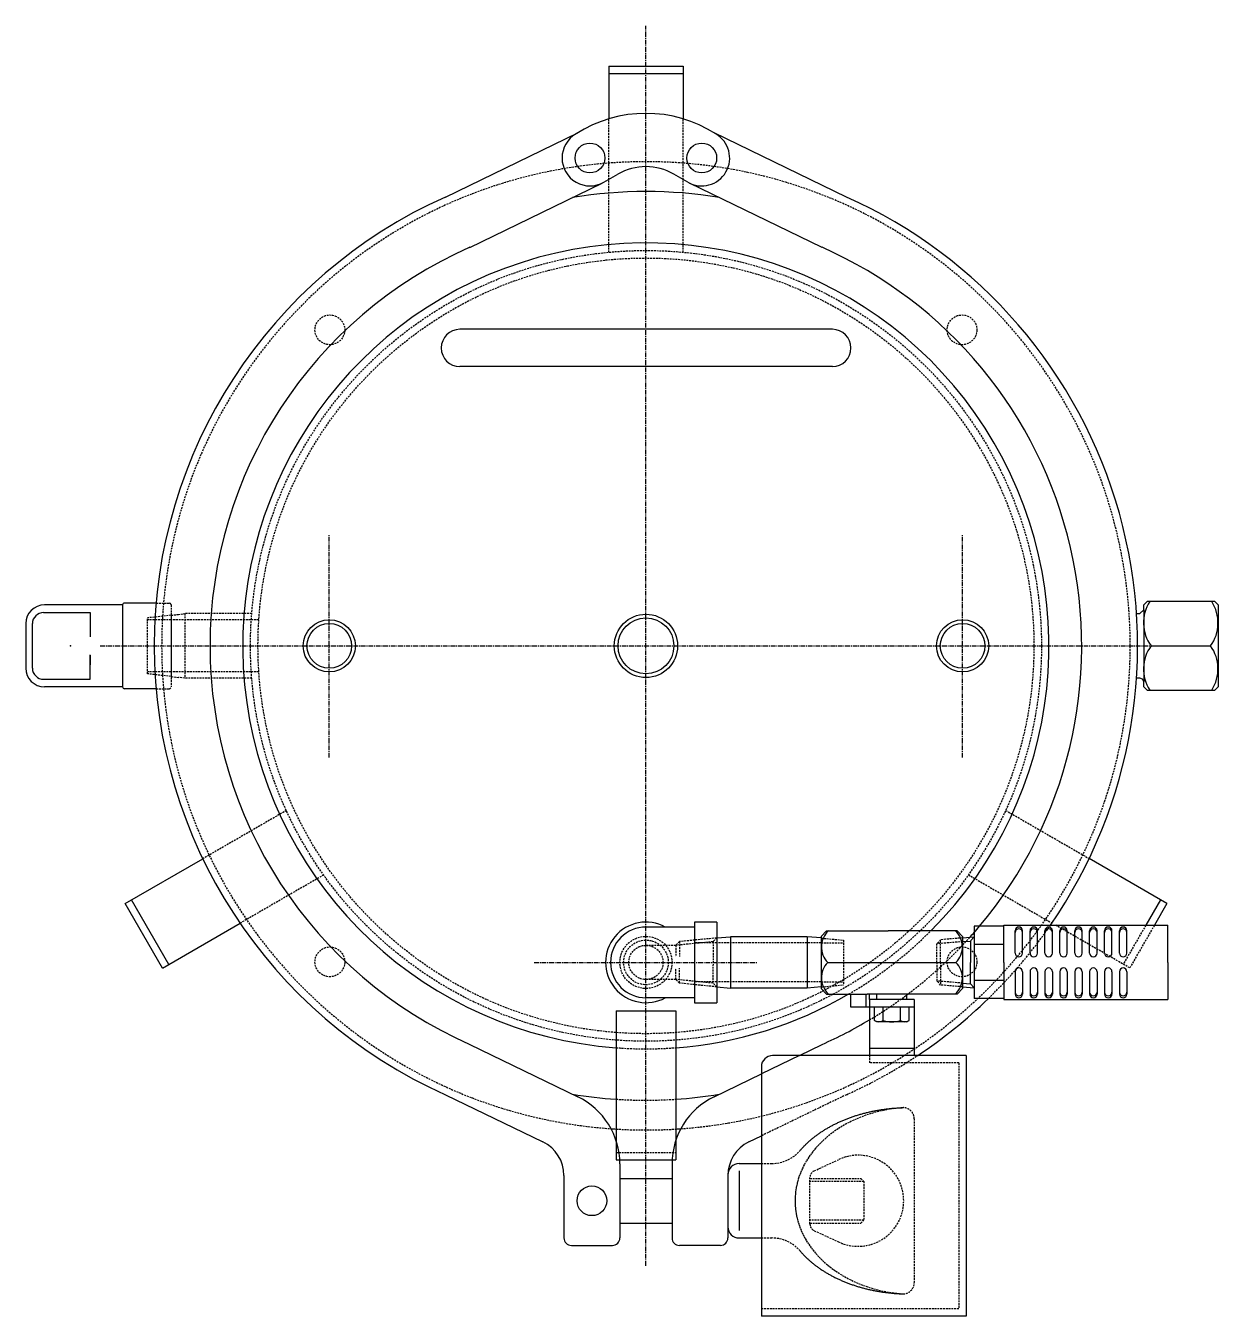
# Model space of a CAD drawing. Extents: x 248 to 1072, y 18 to 1096.
# Drawn here: x 250 to 570.1, y 749.5 to 1096 of the extents above; entities that cross this region are included whole.
import ezdxf

# ---------------------------------------------------------------- set-up
doc = ezdxf.new("R2010")
doc.units = 0
doc.linetypes.add('CENTER', pattern=[2, 1.25, -0.25, 0.25, -0.25])
doc.linetypes.add('DASHED', pattern=[0.75, 0.5, -0.25])
doc.layers.get('0').update_dxf_attribs({"linetype": 'CONTINUOUS'})
doc.layers.add('CENTER', color=1, linetype='CENTER')

msp = doc.modelspace()

# ---------------------------------------------------------------- linework, layer by layer
at = {"color": 7, "linetype": 'CONTINUOUS'}
for p, q in [((406.5, 1085.2), (406.5, 1071.04)), ((406.5, 1085.2), (426.5, 1085.2)), ((426.5, 1085.2), (426.5, 1071.03)), ((406.5, 1083.2), (426.5, 1083.2)), ((362.65, 1050.03), (398.21, 1067.27)), ((470.33, 1050.03), (434.77, 1067.27)), ((369.19, 1036.53), (404.75, 1053.77)), ((405.23, 1054.02), (408.99, 1056.19)), ((427.75, 1054.02), (423.99, 1056.19)), ((463.79, 1036.53), (428.23, 1053.77)), ((466.54, 1014.52), (366.54, 1014.52)), ((466.54, 1004.52), (366.54, 1004.52)), ((276.03, 940.52), (255.03, 940.52)), ((276.03, 940.52), (276.03, 918.52)), ((285.01, 941.02), (276.53, 941.02)), ((549.11, 938.17), (550.11, 939.17)), ((550.11, 940.52), (551.11, 941.52)), ((550.11, 939.17), (550.11, 940.52)), ((550.11, 939.17), (550.11, 919.87)), ((551.11, 941.52), (569.11, 941.52)), ((569.11, 941.52), (570.11, 940.52)), ((570.11, 940.52), (570.11, 918.52)), ((254.81, 938.48), (267.35, 938.48)), ((267.35, 938.48), (267.35, 931.91)), ((548.21, 938.17), (549.11, 938.17)), ((250.03, 935.52), (250.03, 923.52)), ((251.81, 923.55), (251.81, 935.48)), ((552.11, 929.52), (568.09, 929.52)), ((267.35, 920.55), (267.35, 927.12)), ((267.35, 926.99), (267.35, 924.45)), ((254.81, 920.55), (267.35, 920.55)), ((276.03, 918.52), (255.03, 918.52)), ((276.03, 918.52), (272.39, 918.52)), ((549.11, 920.87), (548.21, 920.87)), ((549.81, 920.57), (549.11, 920.87)), ((550.11, 919.87), (549.81, 920.57)), ((550.11, 918.52), (550.11, 919.87)), ((550.11, 918.52), (551.11, 917.52)), ((569.11, 917.52), (570.11, 918.52)), ((285.01, 918.02), (276.53, 918.02)), ((569.11, 917.52), (551.11, 917.52)), ((276.7, 860.31), (297.53, 872.34)), ((556.36, 860.35), (535.49, 872.4)), ((286.7, 843), (276.7, 860.31)), ((288.43, 844), (278.43, 861.31)), ((554.63, 861.35), (550.66, 854.49)), ((556.36, 860.35), (552.97, 854.49)), ((286.7, 843), (307.54, 855.03)), ((429.55, 854.01), (416.5, 854.01)), ((435.5, 855.34), (429.55, 855.35)), ((429.55, 855.35), (429.55, 833.7)), ((435.5, 855.34), (435.5, 833.7)), ((465, 853.02), (463.5, 851.52)), ((465, 853.02), (481.5, 853.02)), ((500, 853.02), (481.5, 853.02)), ((500, 853.02), (501.5, 851.52)), ((512.6, 854.22), (504.6, 854.22)), ((504.6, 854.22), (504.6, 844.52)), ((512.6, 854.52), (556.6, 854.52)), ((512.6, 844.52), (512.6, 854.52)), ((515.6, 847.02), (515.6, 853.02)), ((517.6, 847.02), (517.6, 853.02)), ((519.6, 847.02), (519.6, 853.02)), ((521.6, 847.02), (521.6, 853.02)), ((523.6, 847.02), (523.6, 853.02)), ((525.6, 847.02), (525.6, 853.02)), ((527.6, 847.02), (527.6, 853.02)), ((529.6, 847.02), (529.6, 853.02)), ((531.6, 847.02), (531.6, 853.02)), ((533.6, 847.02), (533.6, 853.02)), ((535.6, 847.02), (535.6, 853.02)), ((537.6, 847.02), (537.6, 853.02)), ((539.6, 847.02), (539.6, 853.02)), ((541.6, 847.02), (541.6, 853.02)), ((543.6, 847.02), (543.6, 853.02)), ((545.6, 847.02), (545.6, 853.02)), ((556.6, 844.52), (556.6, 854.52)), ((435.5, 851.08), (439.2, 851.42)), ((435.5, 851.08), (435.5, 837.96)), ((439.2, 851.42), (439.2, 837.62)), ((459.8, 851.42), (439.2, 851.42)), ((463.5, 851.08), (459.8, 851.42)), ((459.8, 851.42), (459.8, 837.62)), ((463.5, 851.52), (463.5, 837.52)), ((463.5, 851.08), (463.5, 837.96)), ((501.5, 851.52), (501.5, 837.52)), ((501.5, 851.09), (504.6, 851.35)), ((501.5, 851.09), (501.5, 837.95)), ((501.5, 850.09), (503.6, 850.26)), ((504.6, 851.35), (503.6, 850.27)), ((503.6, 850.26), (503.6, 844.52)), ((512.6, 849.37), (504.6, 849.37)), ((465.31, 844.52), (499.69, 844.52)), ((503.6, 838.78), (503.6, 844.52)), ((504.6, 844.52), (504.6, 834.82)), ((512.6, 844.52), (512.6, 834.52)), ((515.6, 842.02), (515.6, 836.02)), ((517.6, 842.02), (517.6, 836.02)), ((519.6, 842.02), (519.6, 836.02)), ((521.6, 842.02), (521.6, 836.02)), ((523.6, 842.02), (523.6, 836.02)), ((525.6, 842.02), (525.6, 836.02)), ((527.6, 842.02), (527.6, 836.02)), ((529.6, 842.02), (529.6, 836.02)), ((531.6, 842.02), (531.6, 836.02)), ((533.6, 842.02), (533.6, 836.02)), ((535.6, 842.02), (535.6, 836.02)), ((537.6, 842.02), (537.6, 836.02)), ((539.6, 842.02), (539.6, 836.02)), ((541.6, 842.02), (541.6, 836.02)), ((543.6, 842.02), (543.6, 836.02)), ((545.6, 842.02), (545.6, 836.02)), ((556.6, 844.52), (556.6, 834.52)), ((501.5, 838.95), (503.6, 838.78)), ((504.6, 837.69), (503.6, 838.77)), ((512.6, 839.67), (504.6, 839.67)), ((435.5, 837.96), (439.2, 837.62)), ((459.8, 837.62), (439.2, 837.62)), ((463.5, 837.96), (459.8, 837.62)), ((465, 836.02), (463.5, 837.52)), ((465, 836.02), (475.86, 836.02)), ((471.5, 832.52), (471.5, 836.02)), ((475.5, 836.02), (475.5, 832.52)), ((487.14, 836.02), (475.86, 836.02)), ((476.5, 834.52), (476.5, 836.02)), ((478.5, 834.52), (478.5, 836.02)), ((486.5, 834.52), (486.5, 836.02)), ((500, 836.02), (487.14, 836.02)), ((500, 836.02), (501.5, 837.52)), ((501.5, 837.95), (504.6, 837.69)), ((429.55, 835.02), (416.5, 835.02)), ((429.55, 833.7), (435.5, 833.7)), ((476.5, 832.52), (471.5, 832.52)), ((476.5, 834.52), (476.5, 819.52)), ((488.5, 834.52), (476.5, 834.52)), ((488.5, 832.52), (476.5, 832.52)), ((477.88, 828.88), (477.88, 832.52)), ((487.12, 832.52), (477.88, 832.52)), ((480.19, 828.88), (480.19, 832.52)), ((484.81, 828.88), (484.81, 832.52)), ((487.12, 828.88), (487.12, 832.52)), ((488.5, 834.52), (488.5, 819.52)), ((512.6, 834.82), (504.6, 834.82)), ((512.6, 834.52), (556.6, 834.52)), ((408.5, 831.52), (408.5, 791.52)), ((408.5, 831.52), (424.5, 831.52)), ((424.5, 831.52), (424.5, 791.52)), ((478.5, 828.52), (477.88, 828.88)), ((486.5, 828.52), (478.5, 828.52)), ((486.5, 828.52), (487.12, 828.88)), ((369.19, 822.5), (398.22, 808.43)), ((457.68, 819.55), (463.77, 822.5)), ((476.5, 821.52), (488.5, 821.52)), ((457.68, 819.55), (447.48, 814.6)), ((502.5, 819.52), (450.5, 819.52)), ((502.5, 819.52), (502.5, 749.52)), ((434.78, 808.45), (447.48, 814.6)), ((447.5, 816.52), (447.5, 749.52)), ((362.65, 809), (388.86, 796.3)), ((444.14, 796.32), (447.48, 797.94)), ((408.5, 791.52), (424.5, 791.52)), ((409.5, 790.43), (409.5, 770.52)), ((423.5, 790.45), (423.5, 770.52)), ((441.52, 790.52), (447.5, 790.52)), ((394.5, 787.3), (394.5, 770.52)), ((438.5, 787.32), (438.5, 770.52)), ((438.52, 787.52), (438.52, 773.52)), ((441.52, 788.52), (441.52, 772.52)), ((441.52, 788.52), (441.52, 772.52)), ((409.48, 786.52), (423.48, 786.52)), ((438.5, 784.18), (438.5, 770.52)), ((409.48, 774.52), (423.48, 774.52)), ((441.52, 770.52), (447.5, 770.52)), ((396.5, 768.52), (407.5, 768.52)), ((436.5, 768.52), (425.5, 768.52)), ((502.5, 749.52), (447.5, 749.52))]:
    msp.add_line(p, q, dxfattribs=at)
at = {"color": 3, "linetype": 'DASHED'}
for p, q in [((406.5, 1035.2), (406.5, 1071.04)), ((426.5, 1035.2), (426.5, 1071.03)), ((285.01, 941.02), (288.53, 941.02)), ((289.03, 940.52), (289.03, 918.52)), ((289.03, 937.75), (282.68, 937.02)), ((282.68, 922.02), (282.68, 937.02)), ((289.03, 936.52), (282.68, 936.52)), ((289.03, 937.75), (291, 937.97)), ((289.03, 937.75), (289.03, 921.29)), ((312.59, 936.52), (289.03, 936.52)), ((291, 937.97), (292.68, 938.17)), ((292.68, 938.17), (292.68, 920.87)), ((310.68, 938.17), (292.68, 938.17)), ((289.03, 922.52), (282.68, 922.52)), ((289.03, 921.29), (282.68, 922.02)), ((312.59, 922.52), (289.03, 922.52)), ((289.03, 921.29), (291, 921.06)), ((292.68, 920.87), (291, 921.06)), ((310.68, 920.87), (292.68, 920.87)), ((285.01, 918.02), (288.53, 918.02)), ((320, 885.32), (297.53, 872.34)), ((513.06, 885.35), (535.49, 872.4)), ((330, 868), (307.54, 855.03)), ((503.06, 868.03), (525.5, 855.07)), ((546.36, 843.03), (526.51, 854.49)), ((550.66, 854.49), (544.63, 844.03)), ((552.97, 854.49), (546.36, 843.03)), ((424.51, 849.1), (416.51, 849.1)), ((424.51, 849.1), (424.5, 846.09)), ((425.51, 850.1), (424.51, 849.1)), ((434.51, 850.09), (424.51, 849.1)), ((425.51, 850.1), (425.5, 846.09)), ((435.51, 851.09), (425.51, 850.1)), ((435.5, 851.08), (429.5, 850.52)), ((429.5, 850.52), (429.5, 838.52)), ((435.5, 849.77), (429.5, 849.77)), ((434.51, 850.09), (434.49, 838.94)), ((435.51, 851.09), (434.51, 850.09)), ((463.5, 849.77), (435.5, 849.77)), ((463.5, 851.05), (469.5, 850.49)), ((463.5, 849.77), (469.5, 849.77)), ((469.5, 850.49), (469.5, 838.49)), ((495.6, 850.61), (494.6, 849.52)), ((501.5, 850.09), (494.6, 849.52)), ((494.6, 844.52), (494.6, 849.52)), ((494.6, 844.52), (494.6, 849.52)), ((501.5, 851.09), (495.6, 850.61)), ((495.6, 844.52), (495.6, 850.61)), ((424.49, 839.96), (424.5, 842.97)), ((425.49, 838.96), (425.5, 842.97)), ((494.6, 844.52), (494.6, 839.52)), ((494.6, 844.52), (494.6, 839.52)), ((495.6, 844.52), (495.6, 838.44)), ((424.49, 839.96), (416.5, 839.93)), ((434.49, 838.94), (424.49, 839.96)), ((425.49, 838.96), (424.49, 839.96)), ((435.49, 837.94), (425.49, 838.96)), ((435.5, 839.27), (429.5, 839.27)), ((435.5, 837.96), (429.5, 838.52)), ((435.49, 837.94), (434.49, 838.94)), ((463.5, 839.27), (435.5, 839.27)), ((463.5, 839.27), (469.5, 839.27)), ((495.6, 838.44), (494.6, 839.52)), ((501.5, 838.95), (494.6, 839.52)), ((463.5, 837.93), (469.5, 838.49)), ((501.5, 837.95), (495.6, 838.44)), ((476.5, 819.52), (476.5, 817.52)), ((500.5, 817.52), (476.5, 817.52)), ((500.5, 817.52), (500.5, 751.52)), ((470.31, 809), (447.48, 797.94)), ((488.52, 802.53), (488.52, 758.51)), ((408.5, 793.52), (424.5, 793.52)), ((447.5, 790.52), (450.28, 790.52)), ((461.68, 788.55), (468.18, 791.55)), ((460.52, 774.3), (460.52, 786.74)), ((460.52, 786.52), (474.22, 786.52)), ((475.02, 785.72), (460.52, 785.72)), ((474.22, 786.52), (475.02, 785.72)), ((475.02, 785.72), (475.02, 775.32)), ((475.02, 775.32), (460.52, 775.32)), ((460.52, 774.52), (474.22, 774.52)), ((474.22, 774.52), (475.02, 775.32)), ((447.5, 770.52), (450.28, 770.52)), ((461.68, 772.48), (468.18, 769.49)), ((500.5, 751.52), (447.5, 751.52))]:
    msp.add_line(p, q, dxfattribs=at)
for points in [[(485.52, 805.52, 0), (484.79, 805.46, 0), (484.05, 805.38, 0), (483.32, 805.29, 0), (482.6, 805.19, 0), (481.87, 805.08, 0), (481.15, 804.95, 0), (480.44, 804.81, 0), (479.72, 804.66, 0), (479.01, 804.49, 0), (478.31, 804.32, 0), (477.62, 804.12, 0), (476.92, 803.92, 0), (476.24, 803.7, 0), (475.56, 803.48, 0), (474.89, 803.24, 0), (474.22, 802.98, 0), (473.57, 802.72, 0), (472.92, 802.44, 0), (472.28, 802.15, 0), (471.65, 801.85, 0), (471.02, 801.54, 0), (470.41, 801.22, 0), (469.81, 800.88, 0), (469.21, 800.54, 0), (468.63, 800.19, 0), (468.06, 799.82, 0), (467.49, 799.45, 0), (466.94, 799.06, 0), (466.4, 798.66, 0), (465.87, 798.26, 0), (465.36, 797.84, 0), (464.86, 797.42, 0), (464.36, 796.99, 0), (463.89, 796.54, 0), (463.42, 796.1, 0), (462.97, 795.64, 0), (462.53, 795.17, 0), (462.11, 794.7, 0), (461.7, 794.21, 0), (461.3, 793.72, 0), (460.92, 793.23, 0), (460.56, 792.72, 0), (460.2, 792.22, 0), (459.87, 791.7, 0), (459.55, 791.18, 0), (459.24, 790.65, 0), (458.95, 790.12, 0), (458.68, 789.58, 0), (458.42, 789.04, 0), (458.18, 788.49, 0), (457.95, 787.94, 0), (457.74, 787.38, 0), (457.54, 786.82, 0), (457.37, 786.26, 0), (457.21, 785.69, 0), (457.06, 785.13, 0), (456.94, 784.55, 0), (456.82, 783.98, 0), (456.73, 783.41, 0), (456.65, 782.83, 0), (456.6, 782.25, 0), (456.55, 781.67, 0), (456.53, 781.1, 0), (456.52, 780.52, 0), (456.53, 779.94, 0), (456.55, 779.36, 0), (456.6, 778.78, 0), (456.65, 778.2, 0), (456.73, 777.63, 0), (456.82, 777.05, 0), (456.94, 776.48, 0), (457.06, 775.91, 0), (457.21, 775.34, 0), (457.37, 774.77, 0), (457.54, 774.21, 0), (457.74, 773.65, 0), (457.95, 773.1, 0), (458.18, 772.54, 0), (458.42, 772, 0), (458.68, 771.45, 0), (458.95, 770.92, 0), (459.24, 770.38, 0), (459.55, 769.86, 0), (459.87, 769.33, 0), (460.2, 768.82, 0), (460.56, 768.31, 0), (460.92, 767.81, 0), (461.3, 767.31, 0), (461.7, 766.82, 0), (462.11, 766.34, 0), (462.53, 765.86, 0), (462.97, 765.4, 0), (463.42, 764.94, 0), (463.89, 764.49, 0), (464.36, 764.05, 0), (464.86, 763.61, 0), (465.36, 763.19, 0), (465.87, 762.77, 0), (466.4, 762.37, 0), (466.94, 761.97, 0), (467.49, 761.59, 0), (468.06, 761.21, 0), (468.63, 760.85, 0), (469.21, 760.49, 0), (469.81, 760.15, 0), (470.41, 759.81, 0), (471.02, 759.49, 0), (471.65, 759.18, 0), (472.28, 758.88, 0), (472.92, 758.59, 0), (473.57, 758.32, 0), (474.22, 758.05, 0), (474.89, 757.8, 0), (475.56, 757.56, 0), (476.24, 757.33, 0), (476.92, 757.11, 0), (477.62, 756.91, 0), (478.31, 756.72, 0), (479.01, 756.54, 0), (479.72, 756.37, 0), (480.44, 756.22, 0), (481.15, 756.08, 0), (481.87, 755.95, 0), (482.6, 755.84, 0), (483.32, 755.74, 0), (484.05, 755.65, 0), (484.79, 755.58, 0), (485.52, 755.52, 0)], [(457.87, 794.01, 0), (458.01, 794.17, 0), (458.14, 794.32, 0), (458.28, 794.48, 0), (458.42, 794.63, 0), (458.57, 794.78, 0), (458.71, 794.94, 0), (458.86, 795.09, 0), (459, 795.24, 0), (459.15, 795.39, 0), (459.3, 795.54, 0), (459.45, 795.69, 0), (459.61, 795.84, 0), (459.76, 795.99, 0), (459.92, 796.13, 0), (460.08, 796.28, 0), (460.24, 796.42, 0), (460.4, 796.57, 0), (460.56, 796.71, 0), (460.73, 796.85, 0), (460.89, 796.99, 0), (461.06, 797.13, 0), (461.23, 797.27, 0), (461.4, 797.41, 0), (461.57, 797.54, 0), (461.75, 797.68, 0), (461.92, 797.82, 0), (462.1, 797.95, 0), (462.28, 798.08, 0), (462.46, 798.22, 0), (462.64, 798.35, 0), (462.82, 798.48, 0), (463.01, 798.61, 0), (463.19, 798.74, 0), (463.38, 798.86, 0), (463.57, 798.99, 0), (463.76, 799.11, 0), (463.95, 799.24, 0), (464.14, 799.36, 0), (464.33, 799.48, 0), (464.53, 799.61, 0), (464.72, 799.73, 0), (464.92, 799.84, 0), (465.12, 799.96, 0), (465.32, 800.08, 0), (465.52, 800.2, 0), (465.73, 800.31, 0), (465.93, 800.42, 0), (466.14, 800.54, 0), (466.34, 800.65, 0), (466.55, 800.76, 0), (466.76, 800.87, 0), (466.97, 800.97, 0), (467.18, 801.08, 0), (467.39, 801.19, 0), (467.61, 801.29, 0), (467.82, 801.39, 0), (468.04, 801.5, 0), (468.26, 801.6, 0), (468.48, 801.7, 0), (468.69, 801.8, 0), (468.92, 801.89, 0), (469.14, 801.99, 0), (469.36, 802.09, 0), (469.58, 802.18, 0), (469.81, 802.27, 0), (470.03, 802.36, 0), (470.26, 802.46, 0), (470.49, 802.54, 0), (470.72, 802.63, 0), (470.95, 802.72, 0), (471.18, 802.8, 0), (471.41, 802.89, 0), (471.64, 802.97, 0), (471.88, 803.05, 0), (472.11, 803.13, 0), (472.35, 803.21, 0), (472.58, 803.29, 0), (472.82, 803.37, 0), (473.06, 803.44, 0), (473.3, 803.52, 0), (473.54, 803.59, 0), (473.78, 803.66, 0), (474.02, 803.73, 0), (474.26, 803.8, 0), (474.51, 803.87, 0), (474.75, 803.93, 0), (475, 804, 0), (475.24, 804.06, 0), (475.49, 804.13, 0), (475.74, 804.19, 0), (475.98, 804.25, 0), (476.23, 804.31, 0), (476.48, 804.36, 0), (476.73, 804.42, 0), (476.98, 804.47, 0), (477.23, 804.53, 0), (477.48, 804.58, 0), (477.74, 804.63, 0), (477.99, 804.68, 0), (478.24, 804.73, 0), (478.5, 804.77, 0), (478.75, 804.82, 0), (479.01, 804.86, 0), (479.26, 804.91, 0), (479.52, 804.95, 0), (479.77, 804.99, 0), (480.03, 805.02, 0), (480.29, 805.06, 0), (480.55, 805.1, 0), (480.81, 805.13, 0), (481.07, 805.17, 0), (481.32, 805.2, 0), (481.58, 805.23, 0), (481.85, 805.26, 0), (482.11, 805.28, 0), (482.37, 805.31, 0), (482.63, 805.34, 0), (482.89, 805.36, 0), (483.15, 805.38, 0), (483.41, 805.4, 0), (483.68, 805.42, 0), (483.94, 805.44, 0), (484.2, 805.46, 0), (484.46, 805.47, 0), (484.73, 805.48, 0), (484.99, 805.5, 0), (485.26, 805.51, 0), (485.52, 805.52, 0)], [(457.87, 767.02, 0), (458.01, 766.87, 0), (458.14, 766.71, 0), (458.28, 766.56, 0), (458.42, 766.4, 0), (458.57, 766.25, 0), (458.71, 766.1, 0), (458.86, 765.94, 0), (459, 765.79, 0), (459.15, 765.64, 0), (459.3, 765.49, 0), (459.45, 765.34, 0), (459.61, 765.2, 0), (459.76, 765.05, 0), (459.92, 764.9, 0), (460.08, 764.76, 0), (460.24, 764.61, 0), (460.4, 764.47, 0), (460.56, 764.33, 0), (460.73, 764.18, 0), (460.89, 764.04, 0), (461.06, 763.9, 0), (461.23, 763.76, 0), (461.4, 763.63, 0), (461.57, 763.49, 0), (461.75, 763.35, 0), (461.92, 763.22, 0), (462.1, 763.08, 0), (462.28, 762.95, 0), (462.46, 762.82, 0), (462.64, 762.69, 0), (462.82, 762.56, 0), (463.01, 762.43, 0), (463.19, 762.3, 0), (463.38, 762.17, 0), (463.57, 762.04, 0), (463.76, 761.92, 0), (463.95, 761.79, 0), (464.14, 761.67, 0), (464.33, 761.55, 0), (464.53, 761.43, 0), (464.72, 761.31, 0), (464.92, 761.19, 0), (465.12, 761.07, 0), (465.32, 760.95, 0), (465.52, 760.84, 0), (465.73, 760.72, 0), (465.93, 760.61, 0), (466.14, 760.5, 0), (466.34, 760.39, 0), (466.55, 760.28, 0), (466.76, 760.17, 0), (466.97, 760.06, 0), (467.18, 759.95, 0), (467.39, 759.85, 0), (467.61, 759.74, 0), (467.82, 759.64, 0), (468.04, 759.54, 0), (468.26, 759.43, 0), (468.48, 759.34, 0), (468.69, 759.24, 0), (468.92, 759.14, 0), (469.14, 759.04, 0), (469.36, 758.95, 0), (469.58, 758.85, 0), (469.81, 758.76, 0), (470.03, 758.67, 0), (470.26, 758.58, 0), (470.49, 758.49, 0), (470.72, 758.4, 0), (470.95, 758.31, 0), (471.18, 758.23, 0), (471.41, 758.14, 0), (471.64, 758.06, 0), (471.88, 757.98, 0), (472.11, 757.9, 0), (472.35, 757.82, 0), (472.58, 757.74, 0), (472.82, 757.66, 0), (473.06, 757.59, 0), (473.3, 757.52, 0), (473.54, 757.44, 0), (473.78, 757.37, 0), (474.02, 757.3, 0), (474.26, 757.23, 0), (474.51, 757.16, 0), (474.75, 757.1, 0), (475, 757.03, 0), (475.24, 756.97, 0), (475.49, 756.91, 0), (475.74, 756.85, 0), (475.98, 756.78, 0), (476.23, 756.73, 0), (476.48, 756.67, 0), (476.73, 756.61, 0), (476.98, 756.56, 0), (477.23, 756.5, 0), (477.48, 756.45, 0), (477.74, 756.4, 0), (477.99, 756.35, 0), (478.24, 756.3, 0), (478.5, 756.26, 0), (478.75, 756.21, 0), (479.01, 756.17, 0), (479.26, 756.13, 0), (479.52, 756.09, 0), (479.77, 756.05, 0), (480.03, 756.01, 0), (480.29, 755.97, 0), (480.55, 755.93, 0), (480.81, 755.9, 0), (481.07, 755.87, 0), (481.32, 755.84, 0), (481.58, 755.8, 0), (481.85, 755.78, 0), (482.11, 755.75, 0), (482.37, 755.72, 0), (482.63, 755.7, 0), (482.89, 755.67, 0), (483.15, 755.65, 0), (483.41, 755.63, 0), (483.68, 755.61, 0), (483.94, 755.6, 0), (484.2, 755.58, 0), (484.46, 755.56, 0), (484.73, 755.55, 0), (484.99, 755.54, 0), (485.26, 755.53, 0), (485.52, 755.52, 0)]]:
    msp.add_polyline3d(points, dxfattribs=at)
at = {"color": 7, "linetype": 'CONTINUOUS'}
for centre, radius in [((401.48, 1060.52), 4), ((431.48, 1060.52), 4), ((331.5, 929.52), 7), ((416.5, 929.52), 8.5), ((416.5, 929.52), 7.5), ((501.5, 929.52), 7), ((331.5, 929.52), 6), ((501.5, 929.52), 6), ((402, 780.52), 4)]:
    msp.add_circle(centre, radius, dxfattribs=at)
at = {"color": 3, "linetype": 'DASHED'}
for centre, radius in [((416.5, 929.52), 106.17), ((416.5, 929.52), 104.15), ((331.65, 1014.37), 4), ((501.35, 1014.37), 4), ((416.5, 844.52), 7), ((416.5, 844.52), 6), ((416.5, 844.52), 4.59), ((331.65, 844.66), 4), ((501.35, 844.66), 4)]:
    msp.add_circle(centre, radius, dxfattribs=at)
at = {"color": 7, "linetype": 'CONTINUOUS'}
for centre, radius, start, end in [((416.48, 1037.76), 34.74, 57.336, 122.6612), ((401.48, 1060.52), 7.5, 120, 300), ((431.48, 1060.52), 7.5, 240, 60), ((416.49, 1043.2), 15, 60, 120), ((416.48, 929.52), 131.99, 114.0679, 245.9321), ((416.5, 929.52), 122, 80.7261, 99.2901), ((416.48, 929.52), 131.99, 325.3741, 65.9321), ((416.48, 929.52), 117, 113.842, 246.158), ((416.48, 929.52), 108.21, 315.0318, 265.7601), ((416.48, 929.52), 117, 319.9396, 66.158), ((366.54, 1009.52), 5, 90, 270), ((466.54, 1009.52), 5, 270, 90), ((255.03, 935.52), 5, 90, 180), ((276.53, 940.52), 0.5, 90, 180), ((560.47, 935.72), 10.41, 146.9698, 216.5445), ((559.49, 935.67), 10.57, 324.3975, 32.7523), ((254.81, 935.48), 3, 90, 180), ((560.47, 923.32), 10.41, 143.4555, 213.0302), ((559.49, 923.36), 10.57, 327.2477, 35.6025), ((255.03, 923.52), 5, 180, 270), ((254.81, 923.55), 3, 180, 270), ((276.53, 918.52), 0.5, 180, 270), ((416.5, 844.52), 10.82, 61.3057, 298.6943), ((416.5, 844.52), 9.49, 90, 270), ((469.47, 848.67), 5.88, 132.2822, 224.947), ((495.65, 848.68), 5.8, 314.1982, 48.5726), ((416.48, 929.52), 117, 318.0154, 318.8502), ((416.48, 929.52), 117, 318.8502, 319.9396), ((516.6, 853.02), 1, 0, 180), ((516.6, 852.52), 1, 0, 180), ((520.6, 853.02), 1, 0, 180), ((520.6, 852.52), 1, 0, 180), ((524.6, 853.02), 1, 0, 180), ((524.6, 852.52), 1, 0, 180), ((528.6, 853.02), 1, 0, 180), ((528.6, 852.52), 1, 0, 180), ((532.6, 853.02), 1, 0, 180), ((532.6, 852.52), 1, 0, 180), ((536.6, 853.02), 1, 0, 180), ((536.6, 852.52), 1, 0, 180), ((540.6, 853.02), 1, 0, 180), ((540.6, 852.52), 1, 0, 180), ((544.6, 853.02), 1, 0, 180), ((544.6, 852.52), 1, 0, 180), ((516.6, 847.02), 1, 180, 0), ((520.6, 847.02), 1, 180, 0), ((524.6, 847.02), 1, 180, 0), ((528.6, 847.02), 1, 180, 0), ((532.6, 847.02), 1, 180, 0), ((536.6, 847.02), 1, 180, 0), ((540.6, 847.02), 1, 180, 0), ((544.6, 847.02), 1, 180, 0), ((469.47, 840.37), 5.88, 135.053, 227.7178), ((495.65, 840.37), 5.8, 311.4274, 45.8018), ((516.6, 842.02), 1, 0, 180), ((520.6, 842.02), 1, 0, 180), ((524.6, 842.02), 1, 0, 180), ((528.6, 842.02), 1, 0, 180), ((532.6, 842.02), 1, 0, 180), ((536.6, 842.02), 1, 0, 180), ((540.6, 842.02), 1, 0, 180), ((544.6, 842.02), 1, 0, 180), ((416.48, 929.52), 108.21, 274.2399, 300.2515), ((516.6, 836.52), 1, 180, 0), ((516.6, 836.02), 1, 180, 0), ((520.6, 836.52), 1, 180, 0), ((520.6, 836.02), 1, 180, 0), ((524.6, 836.52), 1, 180, 0), ((524.6, 836.02), 1, 180, 0), ((528.6, 836.52), 1, 180, 0), ((528.6, 836.02), 1, 180, 0), ((532.6, 836.52), 1, 180, 0), ((532.6, 836.02), 1, 180, 0), ((536.6, 836.52), 1, 180, 0), ((536.6, 836.02), 1, 180, 0), ((540.6, 836.52), 1, 180, 0), ((540.6, 836.02), 1, 180, 0), ((544.6, 836.52), 1, 180, 0), ((544.6, 836.02), 1, 180, 0), ((416.48, 929.52), 131.99, 303.5752, 314.1545), ((416.48, 929.52), 117, 293.842, 300.8519), ((479.04, 830.57), 2.04, 235.6158, 304.3842), ((482.5, 836.16), 7.64, 252.412, 287.588), ((485.96, 830.57), 2.04, 235.6158, 304.3842), ((450.5, 816.52), 3, 90, 180), ((416.5, 929.52), 122, 260.7099, 266.2311), ((389.5, 790.43), 20, 360, 64.1441), ((443.5, 790.45), 20, 115.8559, 180), ((416.5, 929.52), 122, 273.7507, 279.2624), ((416.5, 929.52), 130, 265.8808, 266.4719), ((416.5, 929.52), 130, 273.5281, 274.1324), ((384.5, 787.3), 10, 0, 64.1441), ((448.5, 787.32), 10, 115.8559, 180), ((441.52, 787.52), 3, 90, 180), ((441.52, 773.52), 3, 180, 270), ((396.5, 770.52), 2, 180, 270), ((407.5, 770.52), 2, 270, 0), ((425.5, 770.52), 2, 180, 270), ((436.5, 770.52), 2, 270, 0)]:
    msp.add_arc(centre, radius, start, end, dxfattribs=at)
at = {"color": 3, "linetype": 'DASHED'}
for centre, radius, start, end in [((416.5, 929.52), 130, 274.1324, 265.8808), ((288.53, 940.52), 0.5, 0, 90), ((288.53, 918.52), 0.5, 270, 0), ((416.48, 929.52), 108.21, 300.2515, 315.0318), ((416.48, 929.52), 131.99, 314.1545, 325.3741), ((416.48, 929.52), 117, 300.8519, 318.0154), ((416.48, 929.52), 108.21, 265.7601, 274.2399), ((416.48, 929.52), 131.99, 294.0679, 303.5752), ((416.5, 929.52), 122, 266.2311, 273.7507), ((485.53, 802.53), 2.99, 359.8833, 90.2818), ((416.5, 929.52), 130, 266.4719, 273.5281), ((450.28, 800.52), 10, 270, 319.4065), ((473.46, 780.52), 12.23, 244.4352, 115.5648), ((462.52, 786.74), 2, 114.741, 180), ((462.52, 774.3), 2, 180, 245.259), ((450.28, 760.52), 10, 40.5935, 90), ((485.53, 758.5), 2.99, 269.7182, 0.1167)]:
    msp.add_arc(centre, radius, start, end, dxfattribs=at)
at = {"color": 7, "linetype": 'CONTINUOUS'}
msp.add_point((262.03, 929.52), dxfattribs=at)
msp.add_point((262.03, 929.52), dxfattribs=at)
at = {"layer": 'CENTER', "color": 1, "linetype": 'CENTER'}
for p, q in [((416.5, 763.02), (416.5, 1096.02)), ((331.5, 899.52), (331.5, 959.52)), ((501.5, 899.52), (501.5, 959.52)), ((270, 929.52), (563, 929.52)), ((386.5, 844.52), (446.5, 844.52))]:
    msp.add_line(p, q, dxfattribs=at)

doc.saveas('drawing.dxf')
